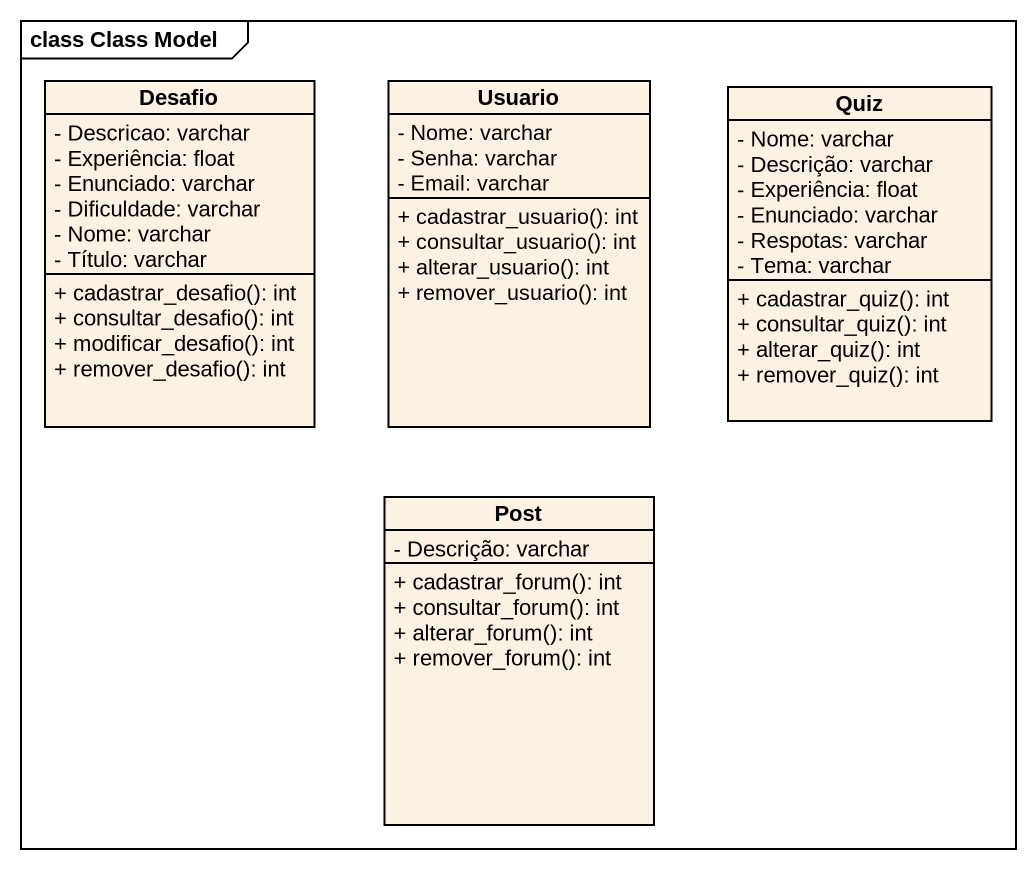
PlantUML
@startuml
mainframe class Class Model
hide circle
hide empty members
skinparam classAttributeIconSize 0
class Desafio {
  - Descricao: varchar
  - Experiência: float
  - Enunciado: varchar
  - Dificuldade: varchar
  - Nome: varchar
  - Título: varchar
  + cadastrar_desafio(): int
  + consultar_desafio(): int
  + modificar_desafio(): int
  + remover_desafio(): int
}
class Usuario {
  - Nome: varchar
  - Senha: varchar
  - Email: varchar
  + cadastrar_usuario(): int
  + consultar_usuario(): int
  + alterar_usuario(): int
  + remover_usuario(): int
}
class Quiz {
  - Nome: varchar
  - Descrição: varchar
  - Experiência: float
  - Enunciado: varchar
  - Respotas: varchar
  - Tema: varchar
  + cadastrar_quiz(): int
  + consultar_quiz(): int
  + alterar_quiz(): int
  + remover_quiz(): int
}
class Post {
  - Descrição: varchar
  + cadastrar_forum(): int
  + consultar_forum(): int
  + alterar_forum(): int
  + remover_forum(): int
}
@enduml
